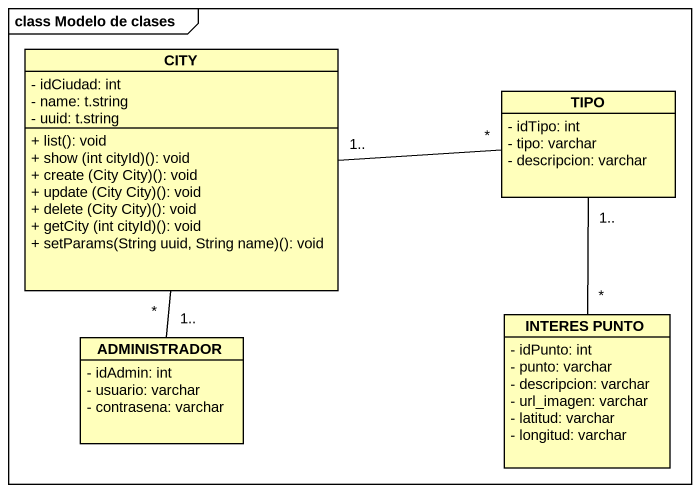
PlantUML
@startuml
mainframe class Modelo de clases
hide circle
hide empty members
skinparam classAttributeIconSize 0
class CITY #FFFFBB {
  - idCiudad: int
  - name: t.string
  - uuid: t.string
  + list(): void
  + show (int cityId)(): void
  + create (City City)(): void
  + update (City City)(): void
  + delete (City City)(): void
  + getCity (int cityId)(): void
  + setParams(String uuid, String name)(): void
}
class TIPO #FFFFBB {
  - idTipo: int
  - tipo: varchar
  - descripcion: varchar
}
class ADMINISTRADOR #FFFFBB {
  - idAdmin: int
  - usuario: varchar
  - contrasena: varchar
}
class "INTERES PUNTO" as INTERES_PUNTO #FFFFBB {
  - idPunto: int
  - punto: varchar
  - descripcion: varchar
  - url_imagen: varchar
  - latitud: varchar
  - longitud: varchar
}
CITY "1.." -right- "*" TIPO
TIPO "1.." -- "*" INTERES_PUNTO
ADMINISTRADOR "1.." -up- "*" CITY
@enduml
